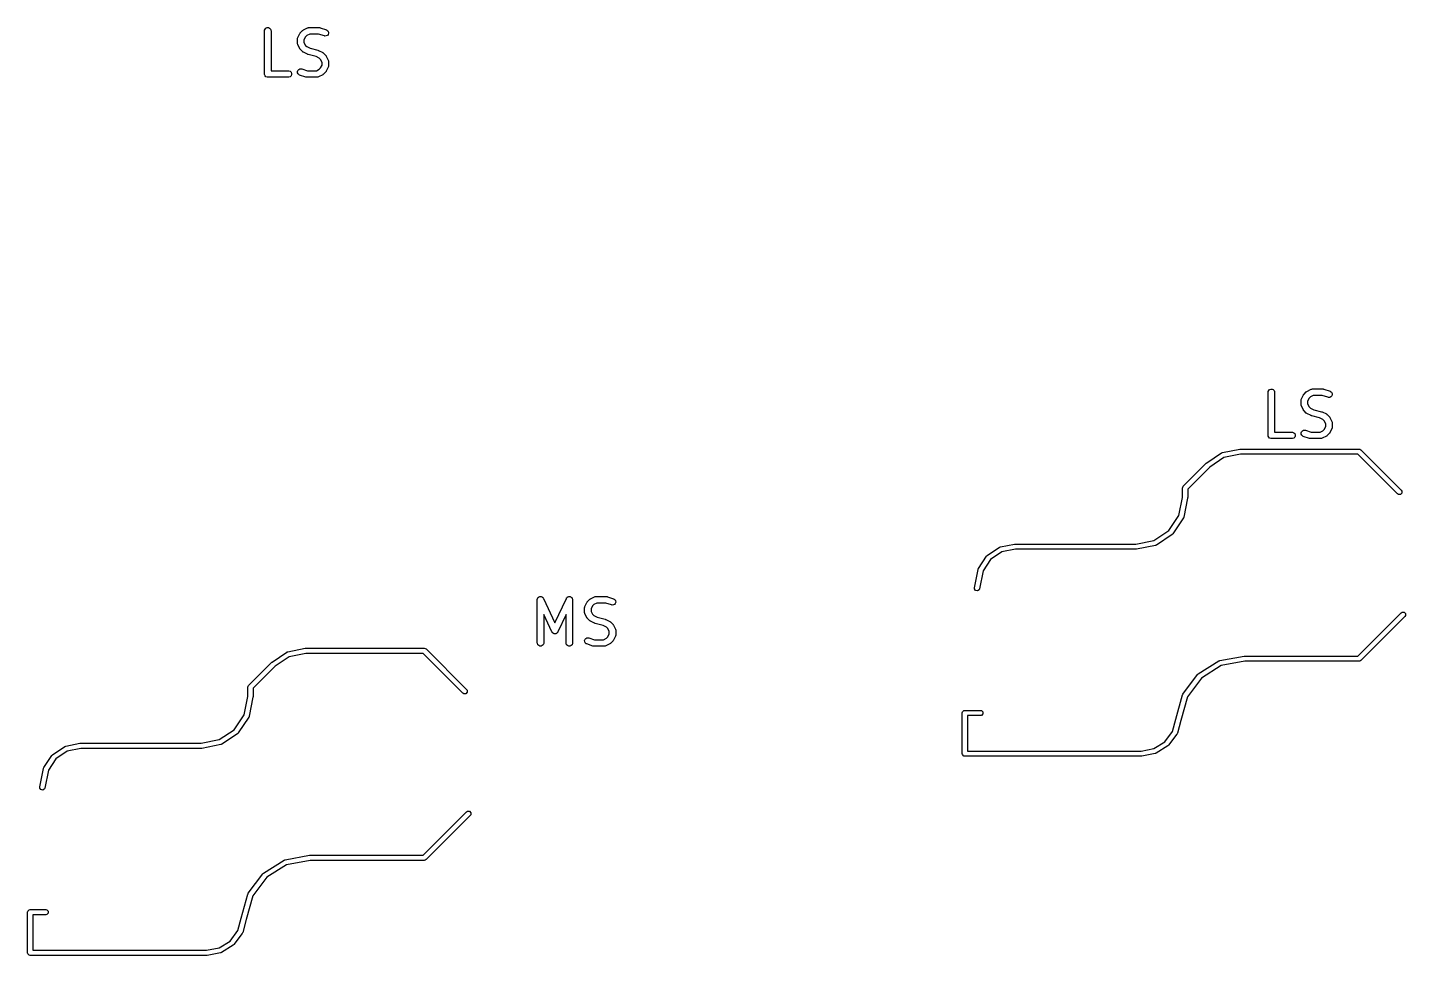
# Model space of a CAD drawing. Extents: x 53 to 255, y -141 to -27.
# Drawn here: x 166.65 to 198.55, y -48.05 to -26.57 of the extents above; entities that cross this region are included whole.
import ezdxf

# ---------------------------------------------------------------- set-up
doc = ezdxf.new("R2010")
doc.units = 0
doc.layers.add('BLACK', color=7, linetype='CONTINUOUS')

msp = doc.modelspace()

# ---------------------------------------------------------------- linework, layer by layer
at = {"layer": 'BLACK', "linetype": 'CONTINUOUS'}
for p, q in [((172.132689, -26.648227), (172.13413, -26.633595)), ((172.132689, -27.648227), (172.132689, -26.648227)), ((172.13413, -26.633595), (172.145329, -26.606559)), ((172.145329, -26.606559), (172.166021, -26.585867)), ((172.166021, -26.585867), (172.193057, -26.574668)), ((172.193057, -26.574668), (172.222321, -26.574668)), ((172.222321, -26.574668), (172.249357, -26.585867)), ((172.249357, -26.585867), (172.270049, -26.606559)), ((172.270049, -26.606559), (172.281248, -26.633595)), ((172.281248, -26.633595), (172.282689, -26.648227)), ((172.282689, -26.648227), (172.282689, -27.573227)), ((172.902512, -26.805162), (172.950131, -26.709924)), ((172.950131, -26.709924), (172.954095, -26.703624)), ((172.954095, -26.703624), (172.954853, -26.701797)), ((172.954853, -26.701797), (172.956541, -26.69974)), ((172.956541, -26.69974), (172.957963, -26.697481)), ((172.957963, -26.697481), (172.959461, -26.696181)), ((172.959461, -26.696181), (172.96418, -26.690432)), ((172.96418, -26.690432), (173.011799, -26.642813)), ((173.011799, -26.642813), (173.017548, -26.638094)), ((173.017548, -26.638094), (173.018848, -26.636596)), ((173.018848, -26.636596), (173.021107, -26.635174)), ((173.021107, -26.635174), (173.023164, -26.633486)), ((173.023164, -26.633486), (173.024991, -26.632728)), ((173.024991, -26.632728), (173.031291, -26.628764)), ((173.031291, -26.628764), (173.126529, -26.581145)), ((173.078852, -26.787892), (173.044594, -26.856408)), ((173.109259, -26.757485), (173.078852, -26.787892)), ((173.177775, -26.723227), (173.109259, -26.757485)), ((173.126529, -26.581145), (173.14026, -26.57589)), ((173.14026, -26.57589), (173.142949, -26.575698)), ((173.142949, -26.575698), (173.145438, -26.574668)), ((173.145438, -26.574668), (173.16007, -26.573227)), ((173.16007, -26.573227), (173.398165, -26.573227)), ((173.385995, -26.723227), (173.177775, -26.723227)), ((173.517304, -26.766997), (173.385995, -26.723227)), ((173.398165, -26.573227), (173.40557, -26.573956)), ((173.40557, -26.573956), (173.407545, -26.573816)), ((173.407545, -26.573816), (173.410142, -26.574406)), ((173.410142, -26.574406), (173.412797, -26.574668)), ((173.412797, -26.574668), (173.414628, -26.575426)), ((173.414628, -26.575426), (173.421882, -26.577076)), ((173.421882, -26.577076), (173.564739, -26.624695)), ((173.531641, -26.770257), (173.517304, -26.766997)), ((173.560831, -26.768182), (173.531641, -26.770257)), ((173.587005, -26.755096), (173.560831, -26.768182)), ((173.564739, -26.624695), (173.578164, -26.630689)), ((173.578164, -26.630689), (173.600271, -26.649863)), ((173.606179, -26.732988), (173.587005, -26.755096)), ((173.600271, -26.649863), (173.613358, -26.676036)), ((173.615433, -26.705226), (173.606179, -26.732988)), ((173.613358, -26.676036), (173.615433, -26.705226)), ((172.894594, -26.838703), (172.896035, -26.824071)), ((172.894594, -26.933941), (172.894594, -26.838703)), ((172.896035, -26.948573), (172.894594, -26.933941)), ((172.896035, -26.824071), (172.897066, -26.821581)), ((172.897066, -26.951062), (172.896035, -26.948573)), ((172.897066, -26.821581), (172.897257, -26.818894)), ((172.897257, -26.95375), (172.897066, -26.951062)), ((172.897257, -26.818894), (172.902512, -26.805162)), ((172.902512, -26.967482), (172.897257, -26.95375)), ((172.950131, -27.06272), (172.902512, -26.967482)), ((172.954095, -27.069019), (172.950131, -27.06272)), ((172.954853, -27.070847), (172.954095, -27.069019)), ((172.956541, -27.072903), (172.954853, -27.070847)), ((172.957963, -27.075163), (172.956541, -27.072903)), ((172.959461, -27.076462), (172.957963, -27.075163)), ((172.96418, -27.082212), (172.959461, -27.076462)), ((173.011799, -27.129831), (172.96418, -27.082212)), ((173.044594, -26.856408), (173.044594, -26.916236)), ((173.044594, -26.916236), (173.078852, -26.984752)), ((173.078852, -26.984752), (173.109259, -27.015159)), ((173.109259, -27.015159), (173.186246, -27.053652)), ((173.186246, -27.053652), (173.368736, -27.099275)), ((173.368736, -27.099275), (173.369815, -27.09966)), ((173.369815, -27.09966), (173.370355, -27.099699)), ((173.370355, -27.099699), (173.376436, -27.102026)), ((173.376436, -27.102026), (173.382582, -27.104222)), ((173.382582, -27.104222), (173.383017, -27.104544)), ((173.383017, -27.104544), (173.384087, -27.104954)), ((173.384087, -27.104954), (173.479325, -27.152573)), ((173.017548, -27.134549), (173.011799, -27.129831)), ((173.018848, -27.136048), (173.017548, -27.134549)), ((173.021107, -27.137469), (173.018848, -27.136048)), ((173.023164, -27.139158), (173.021107, -27.137469)), ((173.024991, -27.139915), (173.023164, -27.139158)), ((173.031291, -27.14388), (173.024991, -27.139915)), ((173.126529, -27.191499), (173.031291, -27.14388)), ((173.127598, -27.191908), (173.126529, -27.191499)), ((173.128034, -27.192231), (173.127598, -27.191908)), ((173.13417, -27.194423), (173.128034, -27.192231)), ((173.14026, -27.196754), (173.13417, -27.194423)), ((173.1408, -27.196792), (173.14026, -27.196754)), ((173.14188, -27.197178), (173.1408, -27.196792)), ((173.32437, -27.2428), (173.14188, -27.197178)), ((173.401357, -27.281294), (173.32437, -27.2428)), ((173.431764, -27.311701), (173.401357, -27.281294)), ((173.466022, -27.380217), (173.431764, -27.311701)), ((173.466022, -27.440045), (173.466022, -27.380217)), ((173.479325, -27.152573), (173.485624, -27.156537)), ((173.485624, -27.156537), (173.487452, -27.157295)), ((173.487452, -27.157295), (173.489508, -27.158983)), ((173.489508, -27.158983), (173.491768, -27.160405)), ((173.491768, -27.160405), (173.493067, -27.161903)), ((173.493067, -27.161903), (173.498817, -27.166622)), ((173.498817, -27.166622), (173.546436, -27.214241)), ((173.546436, -27.214241), (173.551154, -27.21999)), ((173.551154, -27.21999), (173.552653, -27.22129)), ((173.552653, -27.22129), (173.554074, -27.223549)), ((173.554074, -27.223549), (173.555763, -27.225606)), ((173.555763, -27.225606), (173.55652, -27.227433)), ((173.55652, -27.227433), (173.560485, -27.233733)), ((173.560485, -27.233733), (173.608104, -27.328971)), ((173.608104, -27.328971), (173.613359, -27.342702)), ((173.613359, -27.342702), (173.61355, -27.345391)), ((173.61355, -27.345391), (173.614581, -27.34788)), ((173.614581, -27.34788), (173.616022, -27.362512)), ((173.616022, -27.362512), (173.616022, -27.45775)), ((172.13413, -27.662859), (172.132689, -27.648227)), ((172.145329, -27.689895), (172.13413, -27.662859)), ((172.166021, -27.710587), (172.145329, -27.689895)), ((172.193057, -27.721786), (172.166021, -27.710587)), ((172.207689, -27.723227), (172.193057, -27.721786)), ((172.683879, -27.723227), (172.207689, -27.723227)), ((172.282689, -27.573227), (172.683879, -27.573227)), ((172.683879, -27.573227), (172.698511, -27.574668)), ((172.698511, -27.721786), (172.683879, -27.723227)), ((172.698511, -27.574668), (172.725547, -27.585867)), ((172.725547, -27.710587), (172.698511, -27.721786)), ((172.725547, -27.585867), (172.746239, -27.606559)), ((172.746239, -27.689895), (172.725547, -27.710587)), ((172.746239, -27.606559), (172.757438, -27.633595)), ((172.757438, -27.662859), (172.746239, -27.689895)), ((172.757438, -27.633595), (172.757438, -27.662859)), ((172.895183, -27.591228), (172.904437, -27.563465)), ((172.897258, -27.620418), (172.895183, -27.591228)), ((172.910344, -27.646591), (172.897258, -27.620418)), ((172.904437, -27.563465), (172.923611, -27.541358)), ((172.932451, -27.665765), (172.910344, -27.646591)), ((172.923611, -27.541358), (172.949784, -27.528272)), ((172.945877, -27.671759), (172.932451, -27.665765)), ((173.088733, -27.719378), (172.945877, -27.671759)), ((172.949784, -27.528272), (172.978974, -27.526197)), ((172.978974, -27.526197), (172.993311, -27.529457)), ((172.993311, -27.529457), (173.124621, -27.573227)), ((173.095988, -27.721027), (173.088733, -27.719378)), ((173.097819, -27.721786), (173.095988, -27.721027)), ((173.100472, -27.722047), (173.097819, -27.721786)), ((173.10307, -27.722638), (173.100472, -27.722047)), ((173.105044, -27.722497), (173.10307, -27.722638)), ((173.112451, -27.723227), (173.105044, -27.722497)), ((173.350546, -27.723227), (173.112451, -27.723227)), ((173.124621, -27.573227), (173.332841, -27.573227)), ((173.332841, -27.573227), (173.401356, -27.538969)), ((173.365178, -27.721786), (173.350546, -27.723227)), ((173.367667, -27.720754), (173.365178, -27.721786)), ((173.370355, -27.720564), (173.367667, -27.720754)), ((173.384087, -27.715309), (173.370355, -27.720564)), ((173.479325, -27.66769), (173.384087, -27.715309)), ((173.401356, -27.538969), (173.431763, -27.508561)), ((173.431763, -27.508561), (173.466022, -27.440045)), ((173.485624, -27.663725), (173.479325, -27.66769)), ((173.487452, -27.662968), (173.485624, -27.663725)), ((173.489508, -27.66128), (173.487452, -27.662968)), ((173.491768, -27.659858), (173.489508, -27.66128)), ((173.493068, -27.658358), (173.491768, -27.659858)), ((173.498818, -27.65364), (173.493068, -27.658358)), ((173.546436, -27.606021), (173.498818, -27.65364)), ((173.551154, -27.600271), (173.546436, -27.606021)), ((173.552653, -27.598972), (173.551154, -27.600271)), ((173.554074, -27.596713), (173.552653, -27.598972)), ((173.555764, -27.594655), (173.554074, -27.596713)), ((173.556521, -27.592825), (173.555764, -27.594655)), ((173.560485, -27.586529), (173.556521, -27.592825)), ((173.608104, -27.491291), (173.560485, -27.586529)), ((173.613359, -27.47756), (173.608104, -27.491291)), ((173.61355, -27.47487), (173.613359, -27.47756)), ((173.614581, -27.472382), (173.61355, -27.47487)), ((173.616022, -27.45775), (173.614581, -27.472382)), ((195.370143, -35.014819), (195.371584, -35.000187)), ((195.370143, -36.014819), (195.370143, -35.014819)), ((195.371584, -35.000187), (195.382783, -34.973151)), ((195.382783, -34.973151), (195.403475, -34.952459)), ((195.403475, -34.952459), (195.430511, -34.94126)), ((195.430511, -34.94126), (195.459775, -34.94126)), ((195.459775, -34.94126), (195.486811, -34.952459)), ((195.486811, -34.952459), (195.507503, -34.973151)), ((195.507503, -34.973151), (195.518702, -35.000187)), ((195.518702, -35.000187), (195.520143, -35.014819)), ((195.520143, -35.014819), (195.520143, -35.939819)), ((196.139966, -35.171754), (196.187585, -35.076516)), ((196.187585, -35.076516), (196.191549, -35.070216)), ((196.191549, -35.070216), (196.192307, -35.068389)), ((196.192307, -35.068389), (196.193995, -35.066332)), ((196.193995, -35.066332), (196.195417, -35.064073)), ((196.195417, -35.064073), (196.196915, -35.062773)), ((196.196915, -35.062773), (196.201634, -35.057024)), ((196.201634, -35.057024), (196.249253, -35.009405)), ((196.249253, -35.009405), (196.255002, -35.004686)), ((196.255002, -35.004686), (196.256302, -35.003188)), ((196.256302, -35.003188), (196.258561, -35.001766)), ((196.258561, -35.001766), (196.260618, -35.000078)), ((196.260618, -35.000078), (196.262445, -34.99932)), ((196.262445, -34.99932), (196.268745, -34.995356)), ((196.268745, -34.995356), (196.363983, -34.947737)), ((196.415229, -35.089819), (196.346713, -35.124077)), ((196.363983, -34.947737), (196.377714, -34.942482)), ((196.377714, -34.942482), (196.380403, -34.94229)), ((196.380403, -34.94229), (196.382892, -34.94126)), ((196.382892, -34.94126), (196.397524, -34.939819)), ((196.397524, -34.939819), (196.635619, -34.939819)), ((196.623449, -35.089819), (196.415229, -35.089819)), ((196.754758, -35.133589), (196.623449, -35.089819)), ((196.635619, -34.939819), (196.643024, -34.940548)), ((196.643024, -34.940548), (196.644999, -34.940408)), ((196.644999, -34.940408), (196.647596, -34.940998)), ((196.647596, -34.940998), (196.650251, -34.94126)), ((196.650251, -34.94126), (196.652082, -34.942018)), ((196.652082, -34.942018), (196.659336, -34.943668)), ((196.659336, -34.943668), (196.802193, -34.991287)), ((196.802193, -34.991287), (196.815618, -34.997281)), ((196.815618, -34.997281), (196.837725, -35.016455)), ((196.837725, -35.016455), (196.850812, -35.042628)), ((196.852887, -35.071818), (196.843633, -35.09958)), ((196.850812, -35.042628), (196.852887, -35.071818)), ((196.132048, -35.205295), (196.133489, -35.190663)), ((196.132048, -35.300533), (196.132048, -35.205295)), ((196.133489, -35.315165), (196.132048, -35.300533)), ((196.133489, -35.190663), (196.13452, -35.188173)), ((196.13452, -35.317654), (196.133489, -35.315165)), ((196.13452, -35.188173), (196.134711, -35.185486)), ((196.134711, -35.320342), (196.13452, -35.317654)), ((196.134711, -35.185486), (196.139966, -35.171754)), ((196.139966, -35.334074), (196.134711, -35.320342)), ((196.187585, -35.429312), (196.139966, -35.334074)), ((196.316306, -35.154484), (196.282048, -35.223)), ((196.282048, -35.223), (196.282048, -35.282828)), ((196.282048, -35.282828), (196.316306, -35.351344)), ((196.346713, -35.124077), (196.316306, -35.154484)), ((196.316306, -35.351344), (196.346713, -35.381751)), ((196.346713, -35.381751), (196.4237, -35.420244)), ((196.769095, -35.136849), (196.754758, -35.133589)), ((196.798285, -35.134774), (196.769095, -35.136849)), ((196.824459, -35.121688), (196.798285, -35.134774)), ((196.843633, -35.09958), (196.824459, -35.121688)), ((196.191549, -35.435611), (196.187585, -35.429312)), ((196.192307, -35.437439), (196.191549, -35.435611)), ((196.193995, -35.439495), (196.192307, -35.437439)), ((196.195417, -35.441755), (196.193995, -35.439495)), ((196.196915, -35.443054), (196.195417, -35.441755)), ((196.201634, -35.448804), (196.196915, -35.443054)), ((196.249253, -35.496423), (196.201634, -35.448804)), ((196.255002, -35.501141), (196.249253, -35.496423)), ((196.256302, -35.50264), (196.255002, -35.501141)), ((196.258561, -35.504061), (196.256302, -35.50264)), ((196.260618, -35.50575), (196.258561, -35.504061)), ((196.262445, -35.506507), (196.260618, -35.50575)), ((196.268745, -35.510472), (196.262445, -35.506507)), ((196.363983, -35.558091), (196.268745, -35.510472)), ((196.365052, -35.5585), (196.363983, -35.558091)), ((196.365488, -35.558823), (196.365052, -35.5585)), ((196.371624, -35.561015), (196.365488, -35.558823)), ((196.377714, -35.563346), (196.371624, -35.561015)), ((196.378254, -35.563384), (196.377714, -35.563346)), ((196.379334, -35.56377), (196.378254, -35.563384)), ((196.561824, -35.609392), (196.379334, -35.56377)), ((196.4237, -35.420244), (196.60619, -35.465867)), ((196.638811, -35.647886), (196.561824, -35.609392)), ((196.60619, -35.465867), (196.607269, -35.466252)), ((196.607269, -35.466252), (196.607809, -35.466291)), ((196.607809, -35.466291), (196.61389, -35.468618)), ((196.61389, -35.468618), (196.620036, -35.470814)), ((196.620036, -35.470814), (196.620471, -35.471136)), ((196.620471, -35.471136), (196.621541, -35.471546)), ((196.621541, -35.471546), (196.716779, -35.519165)), ((196.669218, -35.678293), (196.638811, -35.647886)), ((196.703476, -35.746809), (196.669218, -35.678293)), ((196.716779, -35.519165), (196.723078, -35.523129)), ((196.723078, -35.523129), (196.724906, -35.523887)), ((196.724906, -35.523887), (196.726962, -35.525575)), ((196.726962, -35.525575), (196.729222, -35.526997)), ((196.729222, -35.526997), (196.730521, -35.528495)), ((196.730521, -35.528495), (196.736271, -35.533214)), ((196.736271, -35.533214), (196.78389, -35.580833)), ((196.78389, -35.580833), (196.788608, -35.586582)), ((196.788608, -35.586582), (196.790107, -35.587882)), ((196.790107, -35.587882), (196.791528, -35.590141)), ((196.791528, -35.590141), (196.793217, -35.592198)), ((196.793217, -35.592198), (196.793974, -35.594025)), ((196.793974, -35.594025), (196.797939, -35.600325)), ((196.797939, -35.600325), (196.845558, -35.695563)), ((196.845558, -35.695563), (196.850813, -35.709294)), ((196.850813, -35.709294), (196.851004, -35.711983)), ((196.851004, -35.711983), (196.852035, -35.714472)), ((196.852035, -35.714472), (196.853476, -35.729104)), ((196.853476, -35.729104), (196.853476, -35.824342)), ((195.371584, -36.029451), (195.370143, -36.014819)), ((195.382783, -36.056487), (195.371584, -36.029451)), ((195.520143, -35.939819), (195.921333, -35.939819)), ((195.921333, -35.939819), (195.935965, -35.94126)), ((195.935965, -35.94126), (195.963001, -35.952459)), ((195.963001, -35.952459), (195.983693, -35.973151)), ((195.983693, -35.973151), (195.994892, -36.000187)), ((195.994892, -36.029451), (195.983693, -36.056487)), ((195.994892, -36.000187), (195.994892, -36.029451)), ((196.132637, -35.95782), (196.141891, -35.930057)), ((196.134712, -35.98701), (196.132637, -35.95782)), ((196.147798, -36.013183), (196.134712, -35.98701)), ((196.141891, -35.930057), (196.161065, -35.90795)), ((196.169905, -36.032357), (196.147798, -36.013183)), ((196.161065, -35.90795), (196.187238, -35.894864)), ((196.183331, -36.038351), (196.169905, -36.032357)), ((196.326187, -36.08597), (196.183331, -36.038351)), ((196.187238, -35.894864), (196.216428, -35.892789)), ((196.216428, -35.892789), (196.230765, -35.896049)), ((196.230765, -35.896049), (196.362075, -35.939819)), ((196.362075, -35.939819), (196.570295, -35.939819)), ((196.570295, -35.939819), (196.63881, -35.905561)), ((196.716779, -36.034282), (196.621541, -36.081901)), ((196.63881, -35.905561), (196.669217, -35.875153)), ((196.669217, -35.875153), (196.703476, -35.806637)), ((196.703476, -35.806637), (196.703476, -35.746809)), ((196.723078, -36.030317), (196.716779, -36.034282)), ((196.724906, -36.02956), (196.723078, -36.030317)), ((196.726962, -36.027872), (196.724906, -36.02956)), ((196.729222, -36.02645), (196.726962, -36.027872)), ((196.730522, -36.02495), (196.729222, -36.02645)), ((196.736272, -36.020232), (196.730522, -36.02495)), ((196.78389, -35.972613), (196.736272, -36.020232)), ((196.788608, -35.966863), (196.78389, -35.972613)), ((196.790107, -35.965564), (196.788608, -35.966863)), ((196.791528, -35.963305), (196.790107, -35.965564)), ((196.793218, -35.961247), (196.791528, -35.963305)), ((196.793975, -35.959417), (196.793218, -35.961247)), ((196.797939, -35.953121), (196.793975, -35.959417)), ((196.845558, -35.857883), (196.797939, -35.953121)), ((196.850813, -35.844152), (196.845558, -35.857883)), ((196.851004, -35.841462), (196.850813, -35.844152)), ((196.852035, -35.838974), (196.851004, -35.841462)), ((196.853476, -35.824342), (196.852035, -35.838974)), ((194.309979, -36.412086), (194.71298, -36.332086)), ((194.71298, -36.332086), (194.718878, -36.332088)), ((194.718878, -36.332088), (194.724662, -36.330938)), ((194.724662, -36.330938), (197.471662, -36.330938)), ((195.403475, -36.077179), (195.382783, -36.056487)), ((195.430511, -36.088378), (195.403475, -36.077179)), ((195.445143, -36.089819), (195.430511, -36.088378)), ((195.921333, -36.089819), (195.445143, -36.089819)), ((195.935965, -36.088378), (195.921333, -36.089819)), ((195.963001, -36.077179), (195.935965, -36.088378)), ((195.983693, -36.056487), (195.963001, -36.077179)), ((196.333442, -36.087619), (196.326187, -36.08597)), ((196.335273, -36.088378), (196.333442, -36.087619)), ((196.337926, -36.088639), (196.335273, -36.088378)), ((196.340524, -36.08923), (196.337926, -36.088639)), ((196.342498, -36.089089), (196.340524, -36.08923)), ((196.349905, -36.089819), (196.342498, -36.089089)), ((196.588, -36.089819), (196.349905, -36.089819)), ((196.602632, -36.088378), (196.588, -36.089819)), ((196.605121, -36.087346), (196.602632, -36.088378)), ((196.607809, -36.087156), (196.605121, -36.087346)), ((196.621541, -36.081901), (196.607809, -36.087156)), ((197.471662, -36.330938), (197.494623, -36.335505)), ((197.494623, -36.335505), (197.514088, -36.348512)), ((197.514088, -36.348512), (198.451088, -37.285512)), ((193.404236, -37.190512), (193.937236, -36.657511)), ((193.937236, -36.657511), (193.942124, -36.654244)), ((193.942124, -36.654244), (193.946279, -36.650082)), ((193.946279, -36.650082), (194.288279, -36.421083)), ((194.345092, -36.527457), (194.017929, -36.746523)), ((194.288279, -36.421083), (194.28833, -36.421061)), ((194.28833, -36.421061), (194.288347, -36.421037)), ((194.288347, -36.421037), (194.299323, -36.416494)), ((194.299323, -36.416494), (194.309899, -36.412102)), ((194.309899, -36.412102), (194.309926, -36.412107)), ((194.309926, -36.412107), (194.309979, -36.412086)), ((194.730562, -36.450938), (194.345092, -36.527457)), ((197.44681, -36.450938), (194.730562, -36.450938)), ((198.366236, -37.370364), (197.44681, -36.450938)), ((194.017929, -36.746523), (193.506662, -37.25779)), ((193.386662, -37.232938), (193.391229, -37.209977)), ((193.386662, -37.449037), (193.386662, -37.232938)), ((193.391229, -37.209977), (193.404236, -37.190512)), ((193.506662, -37.25779), (193.506662, -37.454938)), ((198.451088, -37.285512), (198.464095, -37.304977)), ((198.464095, -37.304977), (198.464095, -37.350899)), ((193.303125, -37.869603), (193.386662, -37.449037)), ((193.505512, -37.466627), (193.418512, -37.904627)), ((193.506662, -37.454938), (193.50551, -37.460727)), ((193.50551, -37.460727), (193.505512, -37.466627)), ((198.385701, -37.383371), (198.366236, -37.370364)), ((198.431623, -37.383371), (198.385701, -37.383371)), ((198.464095, -37.350899), (198.431623, -37.383371)), ((193.072384, -38.21666), (193.303125, -37.869603)), ((193.409627, -37.926157), (193.165627, -38.293157)), ((193.414128, -37.915219), (193.409627, -37.926157)), ((193.418512, -37.904627), (193.414128, -37.915219)), ((192.725327, -38.447401), (193.072384, -38.21666)), ((189.155917, -38.603733), (189.171964, -38.597089)), ((189.171964, -38.597089), (189.498965, -38.532089)), ((189.498965, -38.532089), (189.504871, -38.532089)), ((189.504871, -38.532089), (189.510662, -38.530938)), ((189.510662, -38.530938), (192.304763, -38.530938)), ((192.304763, -38.530938), (192.725327, -38.447401)), ((192.760231, -38.562811), (192.322351, -38.649788)), ((192.760232, -38.562812), (192.760231, -38.562811)), ((192.760352, -38.562788), (192.760232, -38.562811)), ((192.760232, -38.562811), (192.760232, -38.562812)), ((192.771032, -38.558367), (192.760352, -38.562788)), ((192.781881, -38.553903), (192.771032, -38.558367)), ((193.148881, -38.309903), (192.781881, -38.553903)), ((193.149016, -38.309767), (193.148881, -38.309903)), ((193.149111, -38.309749), (193.149016, -38.309767)), ((193.157218, -38.301603), (193.149111, -38.309749)), ((193.165474, -38.293387), (193.157218, -38.301603)), ((193.165493, -38.293291), (193.165474, -38.293387)), ((193.165627, -38.293157), (193.165493, -38.293291)), ((188.661766, -39.094615), (188.850766, -38.811615)), ((188.94392, -38.888198), (188.768178, -39.151347)), ((188.850766, -38.811615), (188.850779, -38.811601)), ((188.850779, -38.811601), (188.850781, -38.811592)), ((188.850781, -38.811592), (188.85905, -38.803326)), ((188.85905, -38.803326), (188.867316, -38.795057)), ((188.867316, -38.795057), (188.867325, -38.795055)), ((188.867325, -38.795055), (188.867339, -38.795042)), ((188.867339, -38.795042), (189.150332, -38.606046)), ((189.207062, -38.71246), (188.94392, -38.888198)), ((189.150332, -38.606046), (189.150334, -38.606045)), ((189.150334, -38.606045), (189.150337, -38.606043)), ((189.150337, -38.606043), (189.15034, -38.606042)), ((189.15034, -38.606042), (189.155917, -38.603733)), ((189.51657, -38.650938), (189.207062, -38.71246)), ((192.310662, -38.650938), (189.51657, -38.650938)), ((192.316451, -38.649786), (192.310662, -38.650938)), ((192.322351, -38.649788), (192.316451, -38.649786)), ((188.567817, -39.543224), (188.652812, -39.116247)), ((188.652812, -39.116246), (188.652814, -39.116241)), ((188.652812, -39.116247), (188.652812, -39.116246)), ((188.652814, -39.116241), (188.652817, -39.116224)), ((188.652817, -39.116224), (188.657068, -39.105963)), ((188.657068, -39.105963), (188.661766, -39.094615)), ((188.768178, -39.151347), (188.685507, -39.566652)), ((188.567813, -39.566635), (188.567817, -39.543224)), ((178.447837, -39.820046), (178.448784, -39.810424)), ((178.447837, -40.820046), (178.447837, -39.820046)), ((178.448707, -39.808658), (178.449051, -39.807709)), ((178.448784, -39.810424), (178.448707, -39.808658)), ((178.449051, -39.807709), (178.449278, -39.805414)), ((178.449278, -39.805414), (178.454259, -39.793387)), ((178.454259, -39.793387), (178.458707, -39.781157)), ((178.458707, -39.781157), (178.459836, -39.779923)), ((178.459836, -39.779923), (178.460477, -39.778378)), ((178.460477, -39.778378), (178.469682, -39.769172)), ((178.469682, -39.769172), (178.478471, -39.759576)), ((178.478471, -39.759576), (178.479986, -39.758868)), ((178.479986, -39.758868), (178.481169, -39.757686)), ((178.481169, -39.757686), (178.49319, -39.752706)), ((178.49319, -39.752706), (178.504989, -39.7472)), ((178.504989, -39.7472), (178.50666, -39.747126)), ((178.50666, -39.747126), (178.508205, -39.746487)), ((178.508205, -39.746487), (178.521224, -39.746487)), ((178.521224, -39.746487), (178.534225, -39.745916)), ((178.534225, -39.745916), (178.535795, -39.746487)), ((178.535795, -39.746487), (178.537469, -39.746487)), ((178.537469, -39.746487), (178.549495, -39.751468)), ((178.549495, -39.751468), (178.561726, -39.755916)), ((178.561726, -39.755916), (178.562959, -39.757045)), ((178.562959, -39.757045), (178.564505, -39.757686)), ((178.564505, -39.757686), (178.57371, -39.766891)), ((178.57371, -39.766891), (178.583307, -39.77568)), ((178.583307, -39.77568), (178.584481, -39.777662)), ((178.584481, -39.777662), (178.585197, -39.778378)), ((178.585197, -39.778378), (178.585875, -39.780014)), ((178.585875, -39.780014), (178.590801, -39.78833)), ((178.590801, -39.78833), (178.856169, -40.356977)), ((178.856169, -40.356977), (179.121539, -39.788329)), ((179.121539, -39.788329), (179.126466, -39.780011)), ((179.126466, -39.780011), (179.127143, -39.778378)), ((179.127143, -39.778378), (179.127857, -39.777663)), ((179.127857, -39.777663), (179.129033, -39.775679)), ((179.129033, -39.775679), (179.138636, -39.766884)), ((179.138636, -39.766884), (179.147835, -39.757686)), ((179.147835, -39.757686), (179.14938, -39.757046)), ((179.14938, -39.757046), (179.150614, -39.755916)), ((179.150614, -39.755916), (179.162852, -39.751465)), ((179.162852, -39.751465), (179.174871, -39.746487)), ((179.174871, -39.746487), (179.176542, -39.746487)), ((179.176542, -39.746487), (179.178115, -39.745915)), ((179.178115, -39.745915), (179.191129, -39.746487)), ((179.191129, -39.746487), (179.204135, -39.746487)), ((179.204135, -39.746487), (179.205678, -39.747126)), ((179.205678, -39.747126), (179.207351, -39.7472)), ((179.207351, -39.7472), (179.219158, -39.752709)), ((179.219158, -39.752709), (179.231171, -39.757686)), ((179.231171, -39.757686), (179.232352, -39.758867)), ((179.232352, -39.758867), (179.233869, -39.759575)), ((179.233869, -39.759575), (179.242663, -39.769178)), ((179.242663, -39.769178), (179.251863, -39.778378)), ((179.251863, -39.778378), (179.252503, -39.779923)), ((179.252503, -39.779923), (179.253633, -39.781157)), ((179.253633, -39.781157), (179.25808, -39.793387)), ((179.25808, -39.793387), (179.263062, -39.805414)), ((179.263062, -39.805414), (179.263288, -39.807709)), ((179.263288, -39.807709), (179.263633, -39.808658)), ((179.263633, -39.808658), (179.263555, -39.810424)), ((179.263555, -39.810424), (179.264503, -39.820046)), ((179.264503, -39.820046), (179.264503, -40.820046)), ((179.598612, -39.881743), (179.602576, -39.875443)), ((179.602576, -39.875443), (179.603334, -39.873616)), ((179.603334, -39.873616), (179.605022, -39.871559)), ((179.605022, -39.871559), (179.606444, -39.8693)), ((179.606444, -39.8693), (179.607942, -39.868)), ((179.607942, -39.868), (179.612661, -39.862251)), ((179.612661, -39.862251), (179.66028, -39.814632)), ((179.66028, -39.814632), (179.666029, -39.809913)), ((179.666029, -39.809913), (179.667329, -39.808415)), ((179.667329, -39.808415), (179.669588, -39.806993)), ((179.669588, -39.806993), (179.671645, -39.805305)), ((179.671645, -39.805305), (179.673472, -39.804547)), ((179.673472, -39.804547), (179.679772, -39.800583)), ((179.679772, -39.800583), (179.77501, -39.752964)), ((179.77501, -39.752964), (179.788741, -39.747709)), ((179.788741, -39.747709), (179.79143, -39.747517)), ((179.79143, -39.747517), (179.793919, -39.746487)), ((179.793919, -39.746487), (179.808551, -39.745046)), ((179.808551, -39.745046), (180.046646, -39.745046)), ((180.046646, -39.745046), (180.054051, -39.745775)), ((180.054051, -39.745775), (180.056026, -39.745635)), ((180.056026, -39.745635), (180.058623, -39.746225)), ((180.058623, -39.746225), (180.061278, -39.746487)), ((180.061278, -39.746487), (180.063109, -39.747245)), ((180.063109, -39.747245), (180.070363, -39.748895)), ((180.070363, -39.748895), (180.21322, -39.796514)), ((180.21322, -39.796514), (180.226645, -39.802508)), ((180.226645, -39.802508), (180.248752, -39.821682)), ((180.248752, -39.821682), (180.261839, -39.847855)), ((180.263914, -39.877045), (180.25466, -39.904807)), ((180.261839, -39.847855), (180.263914, -39.877045)), ((188.593321, -39.604822), (188.567813, -39.566635)), ((188.638359, -39.613787), (188.593321, -39.604822)), ((188.676546, -39.588279), (188.638359, -39.613787)), ((188.685507, -39.566652), (188.676546, -39.588279)), ((178.788206, -40.566048), (178.597837, -40.158113)), ((178.597837, -40.158113), (178.597837, -40.820046)), ((179.114503, -40.158113), (178.924134, -40.566047)), ((179.114503, -40.820046), (179.114503, -40.158113)), ((179.543075, -40.010522), (179.544516, -39.99589)), ((179.543075, -40.10576), (179.543075, -40.010522)), ((179.544516, -40.120392), (179.543075, -40.10576)), ((179.544516, -39.99589), (179.545547, -39.9934)), ((179.545547, -40.122881), (179.544516, -40.120392)), ((179.545547, -39.9934), (179.545738, -39.990713)), ((179.545738, -40.125569), (179.545547, -40.122881)), ((179.545738, -39.990713), (179.550993, -39.976981)), ((179.550993, -40.139301), (179.545738, -40.125569)), ((179.550993, -39.976981), (179.598612, -39.881743)), ((179.598612, -40.234539), (179.550993, -40.139301)), ((179.727333, -39.959711), (179.693075, -40.028227)), ((179.693075, -40.028227), (179.693075, -40.088055)), ((179.693075, -40.088055), (179.727333, -40.156571)), ((179.75774, -39.929304), (179.727333, -39.959711)), ((179.727333, -40.156571), (179.75774, -40.186978)), ((179.826256, -39.895046), (179.75774, -39.929304)), ((179.75774, -40.186978), (179.834727, -40.225471)), ((180.034476, -39.895046), (179.826256, -39.895046)), ((180.165785, -39.938816), (180.034476, -39.895046)), ((180.180122, -39.942076), (180.165785, -39.938816)), ((180.209312, -39.940001), (180.180122, -39.942076)), ((180.235486, -39.926915), (180.209312, -39.940001)), ((180.25466, -39.904807), (180.235486, -39.926915)), ((197.44681, -41.122938), (198.450236, -40.119512)), ((198.450236, -40.119512), (198.469701, -40.106505)), ((198.469701, -40.106505), (198.515623, -40.106505)), ((198.515623, -40.106505), (198.548095, -40.138977)), ((198.548095, -40.184899), (198.535088, -40.204364)), ((198.548095, -40.138977), (198.548095, -40.184899)), ((179.602576, -40.240838), (179.598612, -40.234539)), ((179.603334, -40.242666), (179.602576, -40.240838)), ((179.605022, -40.244722), (179.603334, -40.242666)), ((179.606444, -40.246982), (179.605022, -40.244722)), ((179.607942, -40.248281), (179.606444, -40.246982)), ((179.612661, -40.254031), (179.607942, -40.248281)), ((179.66028, -40.30165), (179.612661, -40.254031)), ((179.666029, -40.306368), (179.66028, -40.30165)), ((179.667329, -40.307867), (179.666029, -40.306368)), ((179.669588, -40.309288), (179.667329, -40.307867)), ((179.671645, -40.310977), (179.669588, -40.309288)), ((179.673472, -40.311734), (179.671645, -40.310977)), ((179.679772, -40.315699), (179.673472, -40.311734)), ((179.77501, -40.363318), (179.679772, -40.315699)), ((179.776079, -40.363727), (179.77501, -40.363318)), ((179.776515, -40.36405), (179.776079, -40.363727)), ((179.782651, -40.366242), (179.776515, -40.36405)), ((179.788741, -40.368573), (179.782651, -40.366242)), ((179.789281, -40.368611), (179.788741, -40.368573)), ((179.790361, -40.368997), (179.789281, -40.368611)), ((179.972851, -40.414619), (179.790361, -40.368997)), ((179.834727, -40.225471), (180.017217, -40.271094)), ((180.049838, -40.453113), (179.972851, -40.414619)), ((180.017217, -40.271094), (180.018296, -40.271479)), ((180.018296, -40.271479), (180.018836, -40.271518)), ((180.018836, -40.271518), (180.024917, -40.273845)), ((180.024917, -40.273845), (180.031063, -40.276041)), ((180.031063, -40.276041), (180.031498, -40.276363)), ((180.031498, -40.276363), (180.032568, -40.276773)), ((180.032568, -40.276773), (180.127806, -40.324392)), ((180.080245, -40.48352), (180.049838, -40.453113)), ((180.114503, -40.552036), (180.080245, -40.48352)), ((180.127806, -40.324392), (180.134105, -40.328356)), ((180.134105, -40.328356), (180.135933, -40.329114)), ((180.135933, -40.329114), (180.137989, -40.330802)), ((180.137989, -40.330802), (180.140249, -40.332224)), ((180.140249, -40.332224), (180.141548, -40.333722)), ((180.141548, -40.333722), (180.147298, -40.338441)), ((180.147298, -40.338441), (180.194917, -40.38606)), ((180.194917, -40.38606), (180.199635, -40.391809)), ((180.199635, -40.391809), (180.201134, -40.393109)), ((180.201134, -40.393109), (180.202555, -40.395368)), ((180.202555, -40.395368), (180.204244, -40.397425)), ((180.204244, -40.397425), (180.205001, -40.399252)), ((180.205001, -40.399252), (180.208966, -40.405552)), ((180.208966, -40.405552), (180.256585, -40.50079)), ((180.256585, -40.50079), (180.26184, -40.514521)), ((180.26184, -40.514521), (180.262031, -40.51721)), ((198.535088, -40.204364), (197.514088, -41.225364)), ((178.449278, -40.834678), (178.447837, -40.820046)), ((178.597837, -40.820046), (178.596396, -40.834678)), ((178.79138, -40.571407), (178.788206, -40.566048)), ((178.79204, -40.57322), (178.79138, -40.571407)), ((178.793214, -40.574502), (178.79204, -40.57322)), ((178.7957, -40.578698), (178.793214, -40.574502)), ((178.804109, -40.586398), (178.7957, -40.578698)), ((178.811804, -40.594801), (178.804109, -40.586398)), ((178.814822, -40.596209), (178.811804, -40.594801)), ((178.817281, -40.598461), (178.814822, -40.596209)), ((178.827993, -40.602356), (178.817281, -40.598461)), ((178.838322, -40.607177), (178.827993, -40.602356)), ((178.84165, -40.607323), (178.838322, -40.607177)), ((178.844782, -40.608462), (178.84165, -40.607323)), ((178.856176, -40.607961), (178.844782, -40.608462)), ((178.867558, -40.608461), (178.856176, -40.607961)), ((178.870686, -40.607323), (178.867558, -40.608461)), ((178.874018, -40.607177), (178.870686, -40.607323)), ((178.884353, -40.602353), (178.874018, -40.607177)), ((178.895059, -40.598461), (178.884353, -40.602353)), ((178.897514, -40.596211), (178.895059, -40.598461)), ((178.900536, -40.594802), (178.897514, -40.596211)), ((178.908237, -40.586391), (178.900536, -40.594802)), ((178.91664, -40.578697), (178.908237, -40.586391)), ((178.919123, -40.574504), (178.91664, -40.578697)), ((178.9203, -40.57322), (178.919123, -40.574504)), ((178.92096, -40.571404), (178.9203, -40.57322)), ((178.924134, -40.566047), (178.92096, -40.571404)), ((179.115944, -40.834678), (179.114503, -40.820046)), ((179.264503, -40.820046), (179.263062, -40.834678)), ((179.543664, -40.763047), (179.552918, -40.735284)), ((179.545739, -40.792237), (179.543664, -40.763047)), ((179.558825, -40.81841), (179.545739, -40.792237)), ((179.552918, -40.735284), (179.572092, -40.713177)), ((179.580932, -40.837584), (179.558825, -40.81841)), ((179.572092, -40.713177), (179.598265, -40.700091)), ((179.598265, -40.700091), (179.627455, -40.698016)), ((179.627455, -40.698016), (179.641792, -40.701276)), ((179.641792, -40.701276), (179.773102, -40.745046)), ((179.773102, -40.745046), (179.981322, -40.745046)), ((179.981322, -40.745046), (180.049837, -40.710788)), ((180.049837, -40.710788), (180.080244, -40.68038)), ((180.080244, -40.68038), (180.114503, -40.611864)), ((180.114503, -40.611864), (180.114503, -40.552036)), ((180.137989, -40.833099), (180.135933, -40.834787)), ((180.140249, -40.831677), (180.137989, -40.833099)), ((180.141549, -40.830177), (180.140249, -40.831677)), ((180.147299, -40.825459), (180.141549, -40.830177)), ((180.194917, -40.77784), (180.147299, -40.825459)), ((180.199635, -40.77209), (180.194917, -40.77784)), ((180.201134, -40.770791), (180.199635, -40.77209)), ((180.202555, -40.768532), (180.201134, -40.770791)), ((180.204245, -40.766474), (180.202555, -40.768532)), ((180.205002, -40.764644), (180.204245, -40.766474)), ((180.208966, -40.758348), (180.205002, -40.764644)), ((180.256585, -40.66311), (180.208966, -40.758348)), ((180.26184, -40.649379), (180.256585, -40.66311)), ((180.262031, -40.646689), (180.26184, -40.649379)), ((180.262031, -40.51721), (180.263062, -40.519699)), ((180.263062, -40.644201), (180.262031, -40.646689)), ((180.263062, -40.519699), (180.264503, -40.534331)), ((180.264503, -40.629569), (180.263062, -40.644201)), ((180.264503, -40.534331), (180.264503, -40.629569)), ((172.305627, -41.261324), (172.647627, -41.032325)), ((172.70444, -41.138699), (172.377277, -41.357765)), ((172.647627, -41.032325), (172.647678, -41.032303)), ((172.647678, -41.032303), (172.647695, -41.032279)), ((172.647695, -41.032279), (172.658671, -41.027736)), ((172.658671, -41.027736), (172.669247, -41.023344)), ((172.669247, -41.023344), (172.669274, -41.023349)), ((172.669274, -41.023349), (172.669327, -41.023328)), ((172.669327, -41.023328), (173.072328, -40.943328)), ((173.08991, -41.06218), (172.70444, -41.138699)), ((173.072328, -40.943328), (173.078226, -40.94333)), ((173.078226, -40.94333), (173.08401, -40.94218)), ((173.08401, -40.94218), (175.83101, -40.94218)), ((175.806158, -41.06218), (173.08991, -41.06218)), ((176.725584, -41.981606), (175.806158, -41.06218)), ((175.83101, -40.94218), (175.853971, -40.946747)), ((175.853971, -40.946747), (175.873436, -40.959754)), ((175.873436, -40.959754), (176.810436, -41.896754)), ((178.460477, -40.861714), (178.449278, -40.834678)), ((178.481169, -40.882406), (178.460477, -40.861714)), ((178.508205, -40.893605), (178.481169, -40.882406)), ((178.537469, -40.893605), (178.508205, -40.893605)), ((178.564505, -40.882406), (178.537469, -40.893605)), ((178.585197, -40.861714), (178.564505, -40.882406)), ((178.596396, -40.834678), (178.585197, -40.861714)), ((179.127143, -40.861714), (179.115944, -40.834678)), ((179.147835, -40.882406), (179.127143, -40.861714)), ((179.174871, -40.893605), (179.147835, -40.882406)), ((179.204135, -40.893605), (179.174871, -40.893605)), ((179.231171, -40.882406), (179.204135, -40.893605)), ((179.251863, -40.861714), (179.231171, -40.882406)), ((179.263062, -40.834678), (179.251863, -40.861714)), ((179.594358, -40.843578), (179.580932, -40.837584)), ((179.737214, -40.891197), (179.594358, -40.843578)), ((179.744469, -40.892846), (179.737214, -40.891197)), ((179.7463, -40.893605), (179.744469, -40.892846)), ((179.748953, -40.893866), (179.7463, -40.893605)), ((179.751551, -40.894457), (179.748953, -40.893866)), ((179.753525, -40.894316), (179.751551, -40.894457)), ((179.760932, -40.895046), (179.753525, -40.894316)), ((179.999027, -40.895046), (179.760932, -40.895046)), ((180.013659, -40.893605), (179.999027, -40.895046)), ((180.016148, -40.892573), (180.013659, -40.893605)), ((180.018836, -40.892383), (180.016148, -40.892573)), ((180.032568, -40.887128), (180.018836, -40.892383)), ((180.127806, -40.839509), (180.032568, -40.887128)), ((180.134105, -40.835544), (180.127806, -40.839509)), ((180.135933, -40.834787), (180.134105, -40.835544)), ((194.251643, -41.228959), (194.813643, -41.123958)), ((194.813643, -41.123958), (194.819207, -41.124022)), ((194.819207, -41.124022), (194.824662, -41.122938)), ((194.824662, -41.122938), (197.44681, -41.122938)), ((171.763584, -41.801754), (172.296584, -41.268753)), ((172.377277, -41.357765), (171.86601, -41.869032)), ((172.296584, -41.268753), (172.301472, -41.265486)), ((172.301472, -41.265486), (172.305627, -41.261324)), ((193.751891, -41.53604), (194.230891, -41.23704)), ((194.284821, -41.344835), (193.825003, -41.631861)), ((194.230891, -41.23704), (194.241325, -41.233092)), ((194.241325, -41.233092), (194.251643, -41.228959)), ((194.830217, -41.242938), (194.284821, -41.344835)), ((197.471662, -41.242938), (194.830217, -41.242938)), ((197.494623, -41.238371), (197.471662, -41.242938)), ((197.514088, -41.225364), (197.494623, -41.238371)), ((193.397573, -42.004057), (193.735573, -41.551057)), ((193.825003, -41.631861), (193.500498, -42.066775)), ((193.735573, -41.551057), (193.743808, -41.543636)), ((193.743808, -41.543636), (193.751891, -41.53604)), ((171.662473, -42.480845), (171.74601, -42.060279)), ((171.74601, -41.84418), (171.750577, -41.821219)), ((171.74601, -42.060279), (171.74601, -41.84418)), ((171.750577, -41.821219), (171.763584, -41.801754)), ((171.86486, -42.077869), (171.77786, -42.515869)), ((171.86601, -42.06618), (171.864858, -42.071969)), ((171.864858, -42.071969), (171.86486, -42.077869)), ((171.86601, -41.869032), (171.86601, -42.06618)), ((176.745049, -41.994613), (176.725584, -41.981606)), ((176.790971, -41.994613), (176.745049, -41.994613)), ((176.823443, -41.962141), (176.790971, -41.994613)), ((176.810436, -41.896754), (176.823443, -41.916219)), ((176.823443, -41.916219), (176.823443, -41.962141)), ((193.233824, -42.581976), (193.387824, -42.023976)), ((193.500498, -42.066775), (193.349511, -42.613856)), ((193.387824, -42.023976), (193.392803, -42.014065)), ((193.392803, -42.014065), (193.397573, -42.004057)), ((188.286662, -42.440938), (188.291229, -42.417977)), ((188.291229, -42.417977), (188.323701, -42.385505)), ((188.323701, -42.385505), (188.346662, -42.380938)), ((188.346662, -42.380938), (188.709662, -42.380938)), ((188.709662, -42.380938), (188.732623, -42.385505)), ((188.732623, -42.385505), (188.765095, -42.417977)), ((188.765095, -42.417977), (188.765095, -42.463899)), ((171.431732, -42.827902), (171.662473, -42.480845)), ((171.768975, -42.537399), (171.524975, -42.904399)), ((171.773476, -42.526461), (171.768975, -42.537399)), ((171.77786, -42.515869), (171.773476, -42.526461)), ((188.286662, -43.382938), (188.286662, -42.440938)), ((188.709662, -42.500938), (188.406662, -42.500938)), ((188.406662, -42.500938), (188.406662, -43.322938)), ((188.732623, -42.496371), (188.709662, -42.500938)), ((188.765095, -42.463899), (188.732623, -42.496371)), ((193.154821, -42.869081), (193.233812, -42.58202)), ((193.233812, -42.58202), (193.233822, -42.581999)), ((193.233822, -42.581999), (193.233824, -42.581976)), ((193.349512, -42.613856), (193.267512, -42.911856)), ((193.349511, -42.613856), (193.349512, -42.613856)), ((170.664111, -43.14218), (171.084675, -43.058643)), ((171.084675, -43.058643), (171.431732, -42.827902)), ((171.508229, -42.921145), (171.141229, -43.165145)), ((171.508364, -42.921009), (171.508229, -42.921145)), ((171.508459, -42.920991), (171.508364, -42.921009)), ((171.516566, -42.912845), (171.508459, -42.920991)), ((171.524822, -42.904629), (171.516566, -42.912845)), ((171.524841, -42.904533), (171.524822, -42.904629)), ((171.524975, -42.904399), (171.524841, -42.904533)), ((192.975403, -43.108926), (193.154821, -42.869081)), ((193.257707, -42.931879), (193.064707, -43.189878)), ((193.262516, -42.921817), (193.257707, -42.931879)), ((193.267512, -42.911856), (193.262516, -42.921817)), ((167.226687, -43.406284), (167.50968, -43.217288)), ((167.56641, -43.323702), (167.303268, -43.49944)), ((167.50968, -43.217288), (167.509682, -43.217287)), ((167.509682, -43.217287), (167.509685, -43.217285)), ((167.509685, -43.217285), (167.509688, -43.217284)), ((167.509688, -43.217284), (167.515265, -43.214975)), ((167.515265, -43.214975), (167.531312, -43.208331)), ((167.531312, -43.208331), (167.858313, -43.143331)), ((167.875918, -43.26218), (167.56641, -43.323702)), ((167.858313, -43.143331), (167.864219, -43.143331)), ((167.864219, -43.143331), (167.87001, -43.14218)), ((167.87001, -43.14218), (170.664111, -43.14218)), ((170.67001, -43.26218), (167.875918, -43.26218)), ((170.675799, -43.261028), (170.67001, -43.26218)), ((170.681699, -43.26103), (170.675799, -43.261028)), ((171.119579, -43.174053), (170.681699, -43.26103)), ((171.11958, -43.174054), (171.119579, -43.174053)), ((171.1197, -43.17403), (171.11958, -43.174053)), ((171.11958, -43.174053), (171.11958, -43.174054)), ((171.13038, -43.169609), (171.1197, -43.17403)), ((171.141229, -43.165145), (171.13038, -43.169609)), ((188.291229, -43.405899), (188.286662, -43.382938)), ((188.406662, -43.322938), (192.427003, -43.322938)), ((192.427003, -43.322938), (192.720497, -43.267079)), ((192.75388, -43.38288), (192.44388, -43.44188)), ((192.720497, -43.267079), (192.975403, -43.108926)), ((192.764026, -43.378775), (192.75388, -43.38288)), ((192.774295, -43.374922), (192.764026, -43.378775)), ((193.048294, -43.204922), (192.774295, -43.374922)), ((193.056403, -43.197342), (193.048294, -43.204922)), ((193.064707, -43.189878), (193.056403, -43.197342)), ((167.021114, -43.705857), (167.210114, -43.422857)), ((167.303268, -43.49944), (167.127526, -43.762589)), ((167.210114, -43.422857), (167.210127, -43.422843)), ((167.210127, -43.422843), (167.210129, -43.422834)), ((167.210129, -43.422834), (167.218398, -43.414568)), ((167.218398, -43.414568), (167.226664, -43.406299)), ((167.226664, -43.406299), (167.226673, -43.406297)), ((167.226673, -43.406297), (167.226687, -43.406284)), ((188.323701, -43.438371), (188.291229, -43.405899)), ((188.346662, -43.442938), (188.323701, -43.438371)), ((192.432662, -43.442938), (188.346662, -43.442938)), ((192.438217, -43.441833), (192.432662, -43.442938)), ((192.44388, -43.44188), (192.438217, -43.441833)), ((166.927165, -44.154466), (167.01216, -43.727489)), ((167.01216, -43.727488), (167.012162, -43.727483)), ((167.01216, -43.727489), (167.01216, -43.727488)), ((167.012162, -43.727483), (167.012165, -43.727466)), ((167.012165, -43.727466), (167.016416, -43.717205)), ((167.016416, -43.717205), (167.021114, -43.705857)), ((167.127526, -43.762589), (167.044855, -44.177894)), ((166.927161, -44.177877), (166.927165, -44.154466)), ((166.952669, -44.216064), (166.927161, -44.177877)), ((166.997707, -44.225029), (166.952669, -44.216064)), ((167.035894, -44.199521), (166.997707, -44.225029)), ((167.044855, -44.177894), (167.035894, -44.199521)), ((175.806158, -45.73418), (176.809584, -44.730754)), ((176.894436, -44.815606), (175.873436, -45.836606)), ((176.809584, -44.730754), (176.829049, -44.717747)), ((176.829049, -44.717747), (176.874971, -44.717747)), ((176.874971, -44.717747), (176.907443, -44.750219)), ((176.907443, -44.796141), (176.894436, -44.815606)), ((176.907443, -44.750219), (176.907443, -44.796141)), ((172.111239, -46.147282), (172.590239, -45.848282)), ((172.590239, -45.848282), (172.600673, -45.844334)), ((172.600673, -45.844334), (172.610991, -45.840201)), ((172.610991, -45.840201), (173.172991, -45.7352)), ((173.189565, -45.85418), (172.644169, -45.956077)), ((173.172991, -45.7352), (173.178555, -45.735264)), ((173.178555, -45.735264), (173.18401, -45.73418)), ((173.18401, -45.73418), (175.806158, -45.73418)), ((175.83101, -45.85418), (173.189565, -45.85418)), ((175.853971, -45.849613), (175.83101, -45.85418)), ((175.873436, -45.836606), (175.853971, -45.849613)), ((171.756921, -46.615299), (172.094921, -46.162299)), ((172.184351, -46.243103), (171.859846, -46.678017)), ((172.094921, -46.162299), (172.103156, -46.154878)), ((172.103156, -46.154878), (172.111239, -46.147282)), ((172.644169, -45.956077), (172.184351, -46.243103)), ((171.593172, -47.193218), (171.747172, -46.635218)), ((171.859846, -46.678017), (171.708859, -47.225098)), ((171.747172, -46.635218), (171.752151, -46.625307)), ((171.752151, -46.625307), (171.756921, -46.615299)), ((166.64601, -47.05218), (166.650577, -47.029219)), ((166.64601, -47.99418), (166.64601, -47.05218)), ((166.650577, -47.029219), (166.683049, -46.996747)), ((166.683049, -46.996747), (166.70601, -46.99218)), ((166.70601, -46.99218), (167.06901, -46.99218)), ((167.06901, -47.11218), (166.76601, -47.11218)), ((166.76601, -47.11218), (166.76601, -47.93418)), ((167.06901, -46.99218), (167.091971, -46.996747)), ((167.091971, -47.107613), (167.06901, -47.11218)), ((167.091971, -46.996747), (167.124443, -47.029219)), ((167.124443, -47.075141), (167.091971, -47.107613)), ((167.124443, -47.029219), (167.124443, -47.075141)), ((171.514169, -47.480323), (171.59316, -47.193262)), ((171.59316, -47.193262), (171.59317, -47.193241)), ((171.59317, -47.193241), (171.593172, -47.193218)), ((171.334751, -47.720168), (171.514169, -47.480323)), ((171.621864, -47.533059), (171.617055, -47.543121)), ((171.62686, -47.523098), (171.621864, -47.533059)), ((171.70886, -47.225098), (171.62686, -47.523098)), ((171.708859, -47.225098), (171.70886, -47.225098)), ((171.079845, -47.878321), (171.334751, -47.720168)), ((171.407642, -47.816164), (171.133643, -47.986164)), ((171.415751, -47.808584), (171.407642, -47.816164)), ((171.424055, -47.80112), (171.415751, -47.808584)), ((171.617055, -47.543121), (171.424055, -47.80112)), ((166.650577, -48.017141), (166.64601, -47.99418)), ((166.683049, -48.049613), (166.650577, -48.017141)), ((166.70601, -48.05418), (166.683049, -48.049613)), ((170.79201, -48.05418), (166.70601, -48.05418)), ((166.76601, -47.93418), (170.786351, -47.93418)), ((170.786351, -47.93418), (171.079845, -47.878321)), ((170.797565, -48.053075), (170.79201, -48.05418)), ((170.803228, -48.053122), (170.797565, -48.053075)), ((171.113228, -47.994122), (170.803228, -48.053122)), ((171.123374, -47.990017), (171.113228, -47.994122)), ((171.133643, -47.986164), (171.123374, -47.990017))]:
    msp.add_line(p, q, dxfattribs=at)

doc.saveas('drawing.dxf')
